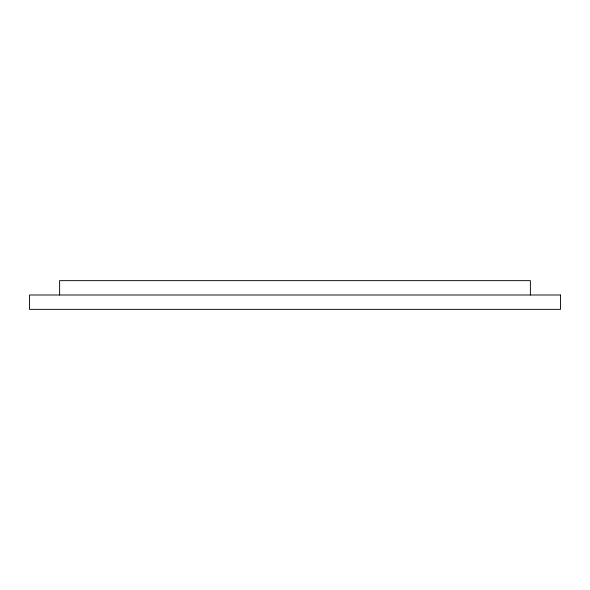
<?xml version="1.0" encoding="UTF-8"?>
<svg xmlns="http://www.w3.org/2000/svg" width="590" height="590" viewBox="0 0 590 590"><rect width="100%" height="100%" fill="white"/><g stroke="black" fill="none" stroke-linecap="round" stroke-linejoin="round"><path stroke-width="0.89" d="M530.388 295L530.388 280.648L59.612 280.648L59.612 295M560.5 295L29.5 295L29.5 309.352L560.5 309.352L560.5 295"/></g></svg>
